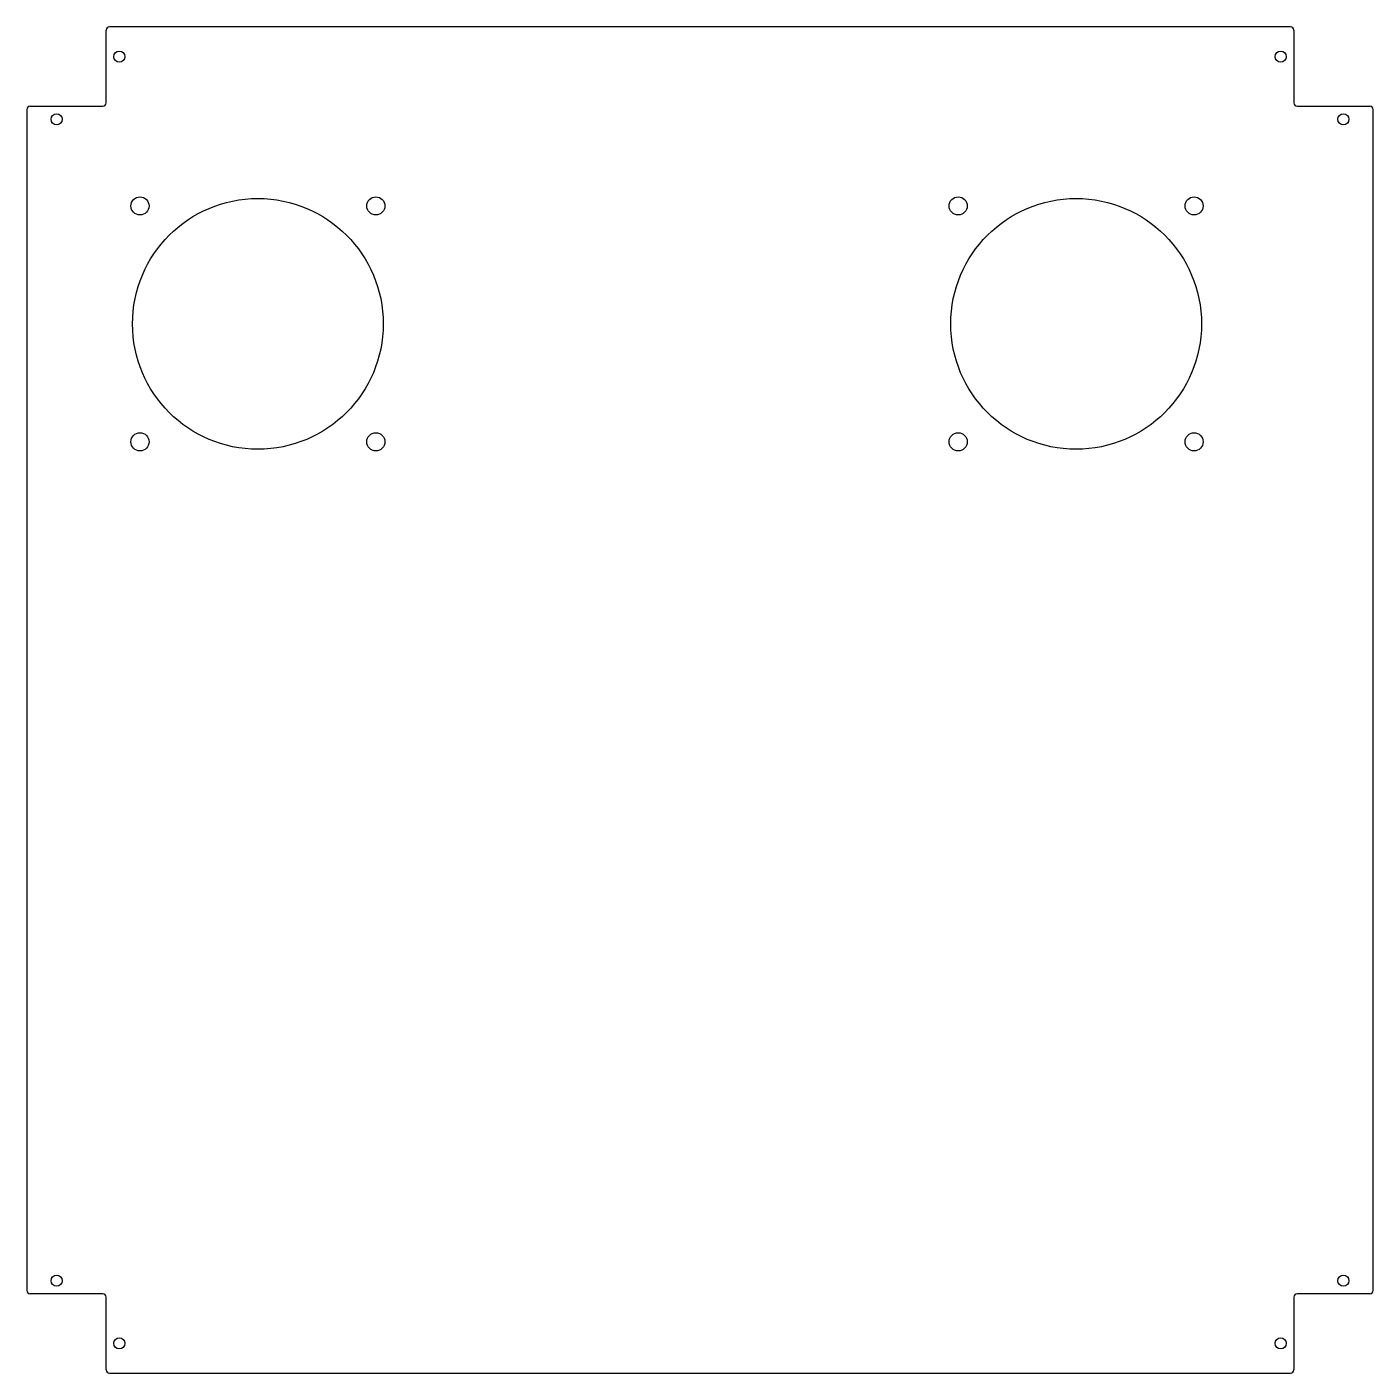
# Model space of a CAD drawing. Header units: millimetres. Extents: x -204 to 204, y -204 to 204.
import ezdxf

# ---------------------------------------------------------------- set-up
doc = ezdxf.new("R2010")
doc.units = ezdxf.units.MM

msp = doc.modelspace()

# ---------------------------------------------------------------- linework, layer by layer
at = {"color": 7, "linetype": 'Continuous', "lineweight": 25}
for p, q in [((179, 204), (-179, 204)), ((-180, 181), (-180, 203)), ((180, 203), (180, 181)), ((-203, 180), (-181, 180)), ((181, 180), (203, 180)), ((-204, 179), (-204, -179)), ((204, -179), (204, 179)), ((-181, -180), (-203, -180)), ((-180, -203), (-180, -181)), ((180, -181), (180, -203)), ((203, -180), (181, -180)), ((-179, -204), (179, -204))]:
    msp.add_line(p, q, dxfattribs=at)
for centre, radius in [((-176, 195), 1.7), ((176, 195), 1.7), ((-195, 176), 1.7), ((195, 176), 1.7), ((-169.75, 149.75), 2.75), ((-134, 114), 38), ((-98.25, 149.75), 2.75), ((78.25, 149.75), 2.75), ((114, 114), 38), ((149.75, 149.75), 2.75), ((-169.75, 78.25), 2.75), ((-98.25, 78.25), 2.75), ((78.25, 78.25), 2.75), ((149.75, 78.25), 2.75), ((-195, -176), 1.7), ((195, -176), 1.7), ((-176, -195), 1.7), ((176, -195), 1.7)]:
    msp.add_circle(centre, radius, dxfattribs=at)
for centre, start, end in [((-179, 203), 90, 180), ((179, 203), 0, 90), ((-203, 179), 90, 180), ((-181, 181), 270, 0), ((181, 181), 180, 270), ((203, 179), 0, 90), ((-203, -179), 180, 270), ((203, -179), 270, 0), ((-181, -181), 0, 90), ((181, -181), 90, 180), ((-179, -203), 180, 270), ((179, -203), 270, 0)]:
    msp.add_arc(centre, 1, start, end, dxfattribs=at)

doc.saveas('drawing.dxf')
